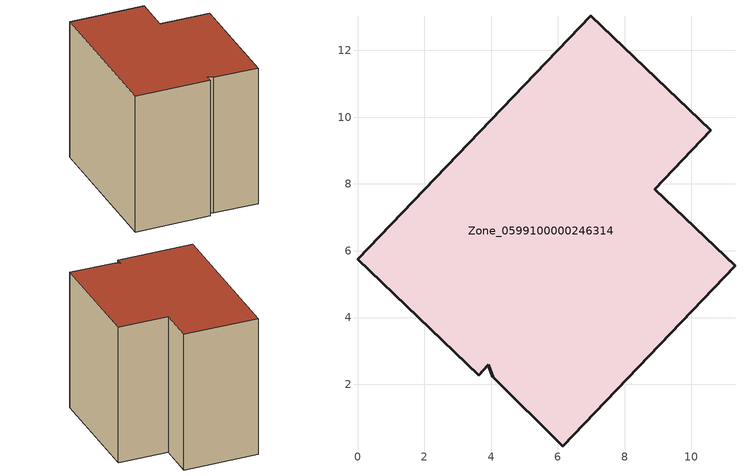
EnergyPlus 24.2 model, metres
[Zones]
Zone_0599100000246314
 floor ground (C_G): 6.15,0.14 4.05,2.22 3.92,2.58 3.63,2.27 0,5.74 6.98,13.04 10.57,9.61 8.9,7.84 11.3,5.54 z1.65
 wall outside (C_F): 10.57,9.61 6.98,13.04 0,5.74 3.63,2.27 3.92,2.58 4.05,2.22 6.15,0.14 11.3,5.54 8.9,7.84 10.57,9.61 z1.65:11.23
 roof outside (C_R): 4.05,2.22 6.15,0.14 11.3,5.54 8.9,7.84 10.57,9.61 6.98,13.04 0,5.74 3.63,2.27 3.92,2.58 z11.23
[BUILDING]
Pand.0599100000246314: North Axis=0; Terrain=City; Loads Convergence Tolerance Value=0.04; Temperature Convergence Tolerance Value=0.4; Solar Distribution=FullExterior; Maximum Number of Warmup Days=25; Minimum Number of Warmup Days=1
[Site:Location]
Rotterdam.The.Hague.AP_ZH_NLD Design_Conditions: Latitude=51.96; Longitude=4.45; Time Zone=1; Elevation=-4.5
[SITE:GROUNDTEMPERATURE:BUILDINGSURFACE]
18, 18, 18, 18, 18, 18, 18, 18, 18, 18, 18, 18
[MATERIAL] Thermal Absorptance=0.9; Solar Absorptance=0.7; Visible Absorptance=0.7
Name | Roughness | Thickness | Conductivity | Density | Specific Heat
G.TC.1992-2005 | MediumSmooth | 0.15 | 0.06 | 540 | 1210
F.TC.1992-2005 | Rough | 0.3 | 0.12 | 1920 | 840
R.TC.1992-2005 | MediumRough | 0.2 | 0.08 | 1500 | 1000
[CONSTRUCTION]
C_G: G.TC.1992-2005
C_F: F.TC.1992-2005
C_R: R.TC.1992-2005
[ZONE]
Zone_0599100000246314: Type=1; Multiplier=1; Ceiling Height=Autocalculate; Volume=Autocalculate; Floor Area=autocalculate; Part of Total Floor Area=Yes
[ZONEINFILTRATION:DESIGNFLOWRATE]
Infil_Zone_0599100000246314: Zone or ZoneList or Space or SpaceList=Zone_0599100000246314; Schedule=AlwaysOn; Design Flow Rate Calculation Method=Flow/Area; Flow Rate per Floor Area=0.0015; Constant Term Coefficient=1; Temperature Term Coefficient=0; Velocity Term Coefficient=0; Velocity Squared Term Coefficient=0
[HVACTEMPLATE:ZONE:IDEALLOADSAIRSYSTEM]
Zone_0599100000246314: Maximum Heating Supply Air Temperature=50; Minimum Cooling Supply Air Temperature=13; Maximum Heating Supply Air Humidity Ratio=0.0156; Minimum Cooling Supply Air Humidity Ratio=0.0077; Heating Limit=NoLimit; Cooling Limit=NoLimit; Dehumidification Control Type=ConstantSensibleHeatRatio; Cooling Sensible Heat Ratio=0.7; Dehumidification Setpoint=60; Humidification Control Type=None; Humidification Setpoint=30; Outdoor Air Method=None; Outdoor Air Flow Rate per Person=0.00944; Outdoor Air Flow Rate per Zone Floor Area=0; Outdoor Air Flow Rate per Zone=0; Demand Controlled Ventilation Type=None; Outdoor Air Economizer Type=NoEconomizer; Heat Recovery Type=None; Sensible Heat Recovery Effectiveness=0.7; Latent Heat Recovery Effectiveness=0.65
[ZONECONTROL:THERMOSTAT]
ThermostatControl_Zone_0599100000246314: Zone or ZoneList=Zone_0599100000246314; Control Type Schedule=DualSetpointControlType; Control 1=Thermostat_Zone_0599100000246314; Temperature Difference Between Cutout And Setpoint=0
[THERMOSTATSETPOINT:DUALSETPOINT]
Thermostat_Zone_0599100000246314: Heating Setpoint Temperature Schedule=HeatingSetpoint_Zone_0599100000246314; Cooling Setpoint Temperature Schedule=CoolingSetpoint_Zone_0599100000246314
[SCHEDULE:COMPACT]
HeatingSetpoint_Zone_0599100000246314: Through: 12/31, For: AllDays, Until: 24:00, 21
CoolingSetpoint_Zone_0599100000246314: Through: 12/31, For: AllDays, Until: 24:00, 24
DualSetpointControlType: Through: 12/31, For: AllDays, Until: 24:00, 4
AlwaysOn: Through: 12/31, For: AllDays, Until: 24:00, 1
